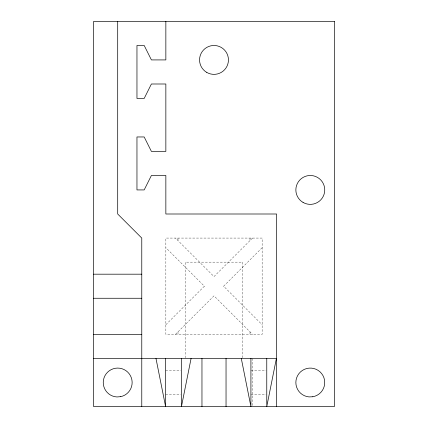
<?xml version="1.0" encoding="UTF-8"?>
<svg xmlns="http://www.w3.org/2000/svg" width="428" height="428" viewBox="0 0 428 428"><rect width="100%" height="100%" fill="white"/><g stroke="black" fill="none" stroke-linecap="round" stroke-linejoin="round"><path stroke-width="0.32" stroke-dasharray="2.14 1.6" d="M165.85 324.745L204.37 286.225L165.85 247.705M252.52 238.075L214 276.595L175.48 238.075M175.48 334.375L214 295.855L252.52 334.375M262.15 247.705L223.63 286.225L262.15 324.745M165.604 370.488L180.787 370.488M250.92 370.488L266.109 370.488M165.604 394.562L180.787 394.562M250.92 394.562L266.109 394.562M252.52 358.45L252.52 405.931M250.006 238.075L250.006 240.59M250.006 331.861L250.006 334.375M242.708 357.781L242.708 262.15L185.292 262.15L185.292 357.781M223.78 286.075L223.78 286.375M204.22 286.075L204.22 286.375M177.995 238.075L177.995 240.59M177.995 331.861L177.995 334.375M262.15 238.075L165.85 238.075L165.85 334.375L262.15 334.375L262.15 238.075"/><path stroke-width="0.64" d="M191.081 358.45L181.451 406.6L181.451 358.45M276.397 358.45L266.767 406.6L266.767 358.45M93.625 274.188L141.775 274.188M93.625 298.263L141.775 298.263M93.625 334.375L141.775 334.375M93.625 358.45L276.595 358.45M241.29 358.45L250.92 406.6L250.92 358.45M155.974 358.45L165.604 406.6L165.604 358.45M276.595 406.6L276.595 214L165.85 214L165.85 175.48L151.405 175.48L144.183 189.925L136.96 189.925L136.96 136.96L144.183 136.96L151.405 151.405L165.85 151.405L165.85 83.995L151.405 83.995L144.183 98.44L136.96 98.44L136.96 45.475L144.183 45.475L151.405 59.92L165.85 59.92L165.85 21.4M226.038 358.45L226.038 406.6M201.963 358.45L201.963 406.6M141.775 406.6L141.775 238.075L117.7 214L117.7 21.4M120.733 396.649L116.972 396.954A14.445 14.445 0 0 1 104.93 375.768A14.445 14.445 0 0 1 129.219 373.81A14.445 14.445 0 0 1 120.733 396.649M312.793 396.751L309.027 396.911A14.445 14.445 0 0 1 295.855 382.509A14.445 14.445 0 0 1 309.053 368.134A14.445 14.445 0 0 1 324.526 380.032L324.686 383.798A14.445 14.445 0 0 1 312.793 396.751M334.375 21.4L93.625 21.4L93.625 406.6L334.375 406.6L334.375 21.4M303.078 202.433A14.445 14.445 0 0 0 324.745 189.925A14.445 14.445 0 0 0 303.078 177.417A14.445 14.445 0 0 0 303.078 202.433M206.778 72.428A14.445 14.445 0 0 0 228.445 59.92A14.445 14.445 0 0 0 206.778 47.412A14.445 14.445 0 0 0 206.778 72.428"/></g></svg>
